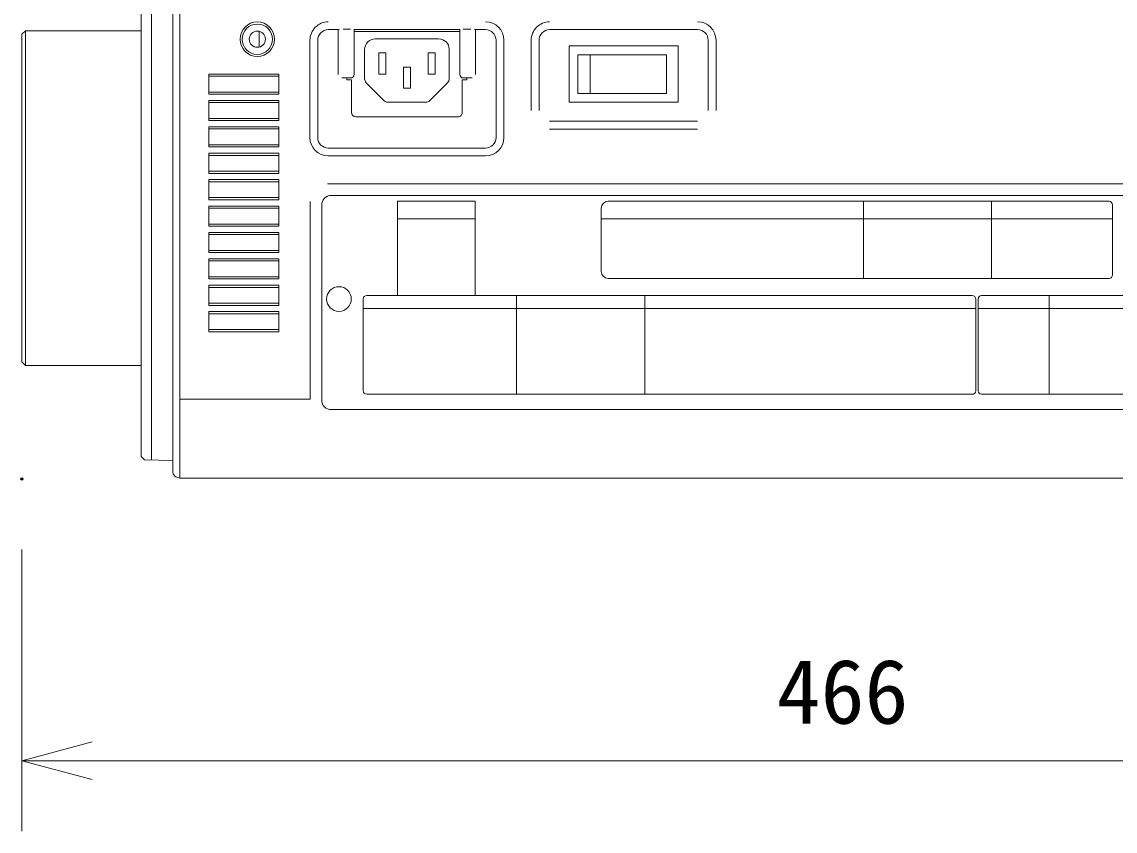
# Model space of a CAD drawing. Units: millimetres, scale not verified. Extents: x -63 to 62, y -56 to 57.
# Drawn here: x 11.07 to 42.1, y -4.87 to 18.11 of the extents above; entities that cross this region are included whole.
import ezdxf
from ezdxf.enums import TextEntityAlignment as Align

# ---------------------------------------------------------------- set-up
doc = ezdxf.new("R2010")
doc.units = ezdxf.units.MM
doc.header["$LTSCALE"] = 0.125
doc.header["$PDMODE"] = 32
doc.header["$PDSIZE"] = 0.0625
for name, color, linetype, lineweight in [('0-0_0', 7, 'Continuous', 9), ('0-4_GAIKEI', 7, 'Continuous', 18), ('0-5_SUNPO', 7, 'Continuous', 9)]:
    doc.layers.add(name, color=color, linetype=linetype, lineweight=lineweight)
doc.layers.add('0-1_DEFPOINTS', color=7, linetype='Continuous')
doc.styles.add('ＭＳ ゴシック', font='')
doc.styles.get('ＭＳ ゴシック').set_extended_font_data('MS Gothic')

# ---------------------------------------------------------------- blocks, each defined once
blk = doc.blocks.new('_OPEN30')
at = {"layer": '0-0_0'}
blk.add_line((0, 0), (-1, 0), dxfattribs=at)
blk.add_lwpolyline([(-1, 0.26795), (0, 0), (-1, -0.26795)], dxfattribs=at)
blk = doc.blocks.new('D10')
at = {"layer": '0-1_DEFPOINTS'}
blk.add_point((4.2961, 9.2142), dxfattribs=at)
at = {"layer": '0-5_SUNPO'}
for p, q in [((4.2961, 7.2142), (4.2961, -0.7858)), ((6.2961, 1.2142), (48.8961, 1.2142))]:
    blk.add_line(p, q, dxfattribs=at)
at = {"layer": '0-5_SUNPO', "xscale": 2, "yscale": 2, "rotation": 180}
blk.add_blockref('_OPEN30', (4.2961, 1.2142), dxfattribs=at)
at = {"layer": '0-5_SUNPO', "style": 'ＭＳ ゴシック'}
blk.add_text('466', height=1.833, dxfattribs=at).set_placement((25.7211, 1.7142), align=Align.BOTTOM_LEFT)

msp = doc.modelspace()

# ---------------------------------------------------------------- linework, layer by layer
at = {"layer": '0-4_GAIKEI', "color": 1}
for p, q in [((15.5553, 5.1537), (15.5553, 20.6537)), ((14.7553, 20.1411), (14.7553, 5.6663)), ((11.1713, 17.8537), (11.1713, 15.4787)), ((17.8053, 17.3961), (17.8053, 17.8382)), ((20.0514, 17.8856), (19.7699, 17.8856)), ((24.2319, 17.8856), (23.9513, 17.8856)), ((30.254, 17.8856), (26.0513, 17.8856)), ((19.2488, 14.8215), (19.2488, 17.5856)), ((19.4699, 17.5856), (19.4699, 14.8215)), ((24.5319, 14.8215), (24.5319, 17.5856)), ((24.753, 17.5856), (24.753, 14.8215)), ((25.5303, 15.5854), (25.5303, 17.5856)), ((25.7513, 17.5856), (25.7513, 15.5854)), ((30.554, 15.5854), (30.554, 17.5856)), ((30.7751, 17.5856), (30.7751, 15.5854)), ((11.1713, 15.4787), (11.1713, 8.3537)), ((26.0512, 15.2856), (30.2542, 15.2856)), ((30.2542, 15.0645), (26.0512, 15.0645)), ((19.7699, 14.5215), (24.2319, 14.5215)), ((24.2319, 14.3004), (19.7699, 14.3004)), ((19.7513, 13.5073), (45.6922, 13.5098)), ((19.8518, 13.1776), (45.5918, 13.18)), ((19.2525, 7.3904), (19.252, 13.008)), ((19.5818, 12.9075), (19.5823, 7.3675)), ((15.5553, 7.3937), (19.2525, 7.3937)), ((19.8523, 7.0976), (45.5923, 7.1))]:
    msp.add_line(p, q, dxfattribs=at)
at = {"layer": '0-4_GAIKEI'}
for p, q in [((15.3553, 18.4137), (15.3553, 7.3937)), ((11.0713, 17.7537), (11.1713, 17.8537)), ((11.1713, 17.8537), (14.4553, 17.8537)), ((11.1713, 8.3537), (11.0713, 8.4537)), ((14.4553, 8.3537), (11.1713, 8.3537)), ((15.3553, 7.3937), (15.3553, 5.3537)), ((14.5548, 5.6699), (14.4553, 5.7711)), ((14.5548, 5.6699), (15.3553, 5.6554)), ((15.5553, 5.1537), (57.5213, 5.1537))]:
    msp.add_line(p, q, dxfattribs=at)
at = {"layer": '0-4_GAIKEI', "lineweight": 9}
for p, q in [((20.0514, 17.8856), (20.0897, 17.8956)), ((20.0514, 16.6135), (20.0514, 17.8856)), ((20.4013, 17.8986), (20.1888, 17.8986)), ((20.5012, 17.7192), (20.5026, 17.7206)), ((20.5013, 17.8952), (20.5014, 16.6136)), ((23.5001, 17.8856), (20.5026, 17.8856)), ((23.5001, 17.8356), (20.5026, 17.8356)), ((23.5015, 17.7192), (23.5001, 17.7206)), ((23.5013, 16.6136), (23.5014, 17.8952)), ((23.8138, 17.8986), (23.6014, 17.8986)), ((23.9513, 17.8856), (23.913, 17.8956)), ((23.9513, 17.8856), (23.9513, 16.6135)), ((20.5026, 17.5585), (20.5012, 17.5599)), ((21.1013, 17.6236), (22.9013, 17.6236)), ((23.5001, 17.5585), (23.5015, 17.5599)), ((20.8013, 17.1736), (20.8013, 17.3236)), ((20.8013, 16.4857), (20.8013, 17.1736)), ((21.2013, 17.2236), (21.2013, 16.8236)), ((21.4013, 17.2236), (21.2013, 17.2236)), ((21.4013, 17.2236), (21.4013, 16.6236)), ((22.6013, 17.2236), (22.6013, 16.6236)), ((23.2013, 17.3236), (23.2013, 17.1736)), ((23.2013, 17.1736), (23.2013, 16.4857)), ((27.2013, 17.1736), (26.8513, 17.1736)), ((26.8513, 17.1736), (26.8513, 16.0736)), ((27.2013, 17.1736), (29.3654, 17.1736)), ((27.2013, 16.0736), (27.2013, 17.1736)), ((29.3654, 16.0736), (29.3654, 17.1736)), ((21.2013, 16.6236), (21.2013, 16.8236)), ((21.9013, 16.8236), (22.1013, 16.8236)), ((21.9013, 16.4236), (21.9013, 16.8236)), ((22.1013, 16.8236), (22.1013, 16.4236)), ((16.3747, 16.6245), (18.368, 16.6245)), ((16.3747, 16.0532), (16.3747, 16.6245)), ((16.3747, 16.5639), (18.368, 16.5639)), ((18.368, 16.6245), (18.368, 16.0532)), ((20.2958, 16.4635), (20.2958, 16.5135)), ((20.4299, 16.4635), (20.2958, 16.4635)), ((20.4299, 15.5315), (20.4299, 16.4635)), ((21.4013, 16.6236), (21.2013, 16.6236)), ((23.7069, 16.4635), (23.5736, 16.4635)), ((23.5736, 16.4635), (23.574, 15.5315)), ((23.7069, 16.5135), (23.7069, 16.4635)), ((21.3574, 15.8675), (20.8453, 16.3796)), ((23.1574, 16.3796), (22.6453, 15.8675)), ((18.368, 16.1142), (16.3747, 16.1142)), ((18.368, 16.0532), (16.3747, 16.0532)), ((16.3747, 15.3038), (16.3747, 15.8751)), ((16.3747, 15.8751), (18.368, 15.8751)), ((18.368, 15.8751), (18.368, 15.3038)), ((26.8513, 16.0736), (27.2013, 16.0736)), ((29.3654, 16.0736), (27.2013, 16.0736)), ((16.3747, 15.8145), (18.368, 15.8145)), ((22.5392, 15.8236), (21.4635, 15.8236)), ((18.368, 15.3648), (16.3747, 15.3648)), ((18.368, 15.3038), (16.3747, 15.3038)), ((23.454, 15.4115), (20.5499, 15.4115)), ((16.3747, 15.1257), (18.368, 15.1257)), ((16.3747, 14.5544), (16.3747, 15.1257)), ((16.3747, 15.0651), (18.368, 15.0651)), ((18.368, 15.1257), (18.368, 14.5544)), ((18.368, 14.6154), (16.3747, 14.6154)), ((18.368, 14.5544), (16.3747, 14.5544)), ((16.3747, 14.3763), (18.368, 14.3763)), ((16.3747, 13.805), (16.3747, 14.3763)), ((16.3747, 14.3157), (18.368, 14.3157)), ((18.368, 14.3763), (18.368, 13.805)), ((18.368, 13.866), (16.3747, 13.866)), ((18.368, 13.805), (16.3747, 13.805)), ((16.3747, 13.0556), (16.3747, 13.6269)), ((16.3747, 13.6269), (18.368, 13.6269)), ((16.3747, 13.5663), (18.368, 13.5663)), ((18.368, 13.6269), (18.368, 13.0556)), ((18.368, 13.1166), (16.3747, 13.1166)), ((18.368, 13.0556), (16.3747, 13.0556)), ((16.3747, 12.8775), (18.368, 12.8775)), ((16.3747, 12.3062), (16.3747, 12.8775)), ((16.3747, 12.8169), (18.368, 12.8169)), ((18.368, 12.8775), (18.368, 12.3062)), ((21.7377, 13.0115), (21.7377, 10.3387)), ((23.9377, 13.0115), (21.7377, 13.0115)), ((23.9377, 13.0115), (23.9377, 10.3387)), ((27.5171, 11.0233), (27.5171, 12.8115)), ((41.9329, 13.0115), (27.7171, 13.0115)), ((34.9658, 13.0115), (34.9658, 10.8233)), ((38.5991, 13.0115), (38.5991, 10.8233)), ((42.0329, 12.9115), (42.0329, 10.9233)), ((23.9377, 12.5114), (21.7377, 12.5114)), ((42.0329, 12.5114), (27.5171, 12.5114)), ((18.368, 12.3672), (16.3747, 12.3672)), ((18.368, 12.3062), (16.3747, 12.3062)), ((16.3747, 11.5568), (16.3747, 12.1281)), ((16.3747, 12.1281), (18.368, 12.1281)), ((18.368, 12.1281), (18.368, 11.5568)), ((16.3747, 12.0675), (18.368, 12.0675)), ((18.368, 11.6178), (16.3747, 11.6178)), ((18.368, 11.5568), (16.3747, 11.5568)), ((16.3747, 10.8074), (16.3747, 11.3787)), ((16.3747, 11.3787), (18.368, 11.3787)), ((16.3747, 11.3181), (18.368, 11.3181)), ((18.368, 11.3787), (18.368, 10.8074)), ((18.368, 10.8684), (16.3747, 10.8684)), ((18.368, 10.8074), (16.3747, 10.8074)), ((16.3747, 10.6293), (18.368, 10.6293)), ((16.3747, 10.058), (16.3747, 10.6293)), ((16.3747, 10.5687), (18.368, 10.5687)), ((18.368, 10.6293), (18.368, 10.058)), ((41.9329, 10.8233), (27.7171, 10.8233)), ((25.1974, 10.3387), (20.8627, 10.3387)), ((25.1109, 7.5347), (25.1109, 10.3387)), ((38.048, 10.3369), (25.1974, 10.3369)), ((28.7509, 7.533), (28.7509, 10.3369)), ((42.3282, 10.3382), (38.3155, 10.3382)), ((40.2282, 10.3382), (40.2282, 7.5343)), ((18.368, 10.119), (16.3747, 10.119)), ((18.368, 10.058), (16.3747, 10.058)), ((20.7627, 10.2387), (20.7627, 7.6347)), ((25.1974, 9.9679), (20.7627, 9.9679)), ((38.148, 9.9662), (25.1974, 9.9662)), ((38.148, 10.2369), (38.148, 7.633)), ((38.2155, 10.2382), (38.2155, 7.6343)), ((42.4282, 9.9662), (38.2155, 9.9662)), ((16.3747, 9.3086), (16.3747, 9.8799)), ((16.3747, 9.8799), (18.368, 9.8799)), ((16.3747, 9.8193), (18.368, 9.8193)), ((18.368, 9.8799), (18.368, 9.3086)), ((18.368, 9.3696), (16.3747, 9.3696)), ((18.368, 9.3086), (16.3747, 9.3086)), ((25.1974, 7.5347), (20.8627, 7.5347)), ((38.048, 7.533), (25.1974, 7.533)), ((42.3282, 7.5343), (38.3155, 7.5343))]:
    msp.add_line(p, q, dxfattribs=at)
at = {"layer": '0-4_GAIKEI'}
for points in [[(14.4553, 5.7711), (14.4553, 13.5253), (14.4553, 20.0362)], [(11.0713, 17.7537), (11.0713, 15.4287), (11.0713, 8.4537)]]:
    msp.add_lwpolyline(points, dxfattribs=at)
at = {"layer": '0-4_GAIKEI', "lineweight": 9}
msp.add_lwpolyline([(29.6997, 17.4219), (29.6997, 15.8252), (26.603, 15.8252), (26.603, 17.4219)], close=True, dxfattribs=at)
for points in [[(22.6013, 17.2236), (22.8013, 17.2236), (22.8013, 16.8236)], [(22.6013, 16.6236), (22.8013, 16.6236), (22.8013, 16.8236)], [(20.4014, 16.5135), (20.1888, 16.5135), (20.1522, 16.5135)], [(23.8504, 16.5135), (23.8138, 16.5135), (23.6013, 16.5135)], [(22.1013, 16.4236), (22.1013, 16.2236), (21.9013, 16.2236), (21.9013, 16.4236)]]:
    msp.add_lwpolyline(points, dxfattribs=at)
at = {"layer": '0-4_GAIKEI', "color": 1}
for radius in [0.4905, 0.43, 0.23]:
    msp.add_circle((17.7553, 17.6137), radius, dxfattribs=at)
at = {"layer": '0-4_GAIKEI', "lineweight": 9}
msp.add_circle((20.072, 10.2376), 0.35, dxfattribs=at)
at = {"layer": '0-4_GAIKEI', "color": 1}
for centre, radius, start, end in [((19.7699, 17.5856), 0.5211, 89.99996, 180), ((24.2319, 17.5856), 0.5211, 359.99998, 89.99996), ((26.0513, 17.5856), 0.5211, 89.99996, 180), ((30.254, 17.5856), 0.5211, 359.99998, 89.99996), ((19.7699, 17.5856), 0.3, 89.99996, 180), ((24.2319, 17.5856), 0.3, 359.99998, 89.99996), ((26.0513, 17.5856), 0.3, 89.99996, 180), ((30.254, 17.5856), 0.3, 359.99998, 89.99996), ((19.7699, 14.8215), 0.5211, 180, 269.99998), ((19.7699, 14.8215), 0.3, 180, 269.99998), ((24.2319, 14.8215), 0.3, 270, 359.99998), ((24.2319, 14.8215), 0.5211, 270, 359.99998), ((19.8518, 12.9076), 0.27, 90.00549, 180.00549), ((19.8523, 7.3676), 0.27, 180.00549, 270.00549)]:
    msp.add_arc(centre, radius, start, end, dxfattribs=at)
at = {"layer": '0-4_GAIKEI', "lineweight": 9}
for centre, radius, start, end in [((21.1013, 17.3236), 0.3, 89.99996, 180), ((22.9013, 17.3236), 0.3, 359.99998, 89.99996), ((20.4014, 16.6135), 0.1, 270, 0.00129), ((20.9513, 16.4857), 0.15, 180, 224.99996), ((23.0513, 16.4857), 0.15, 315, 359.99998), ((23.6013, 16.6135), 0.1, 179.99864, 269.99998), ((21.4635, 15.9736), 0.15, 224.99996, 269.99998), ((22.5392, 15.9736), 0.15, 270, 315), ((20.5499, 15.5315), 0.12, 180.00002, 270), ((23.454, 15.5315), 0.12, 270, 0.02583), ((27.7171, 12.8115), 0.2, 90, 180), ((41.9329, 12.9115), 0.1, 0, 90), ((27.7171, 11.0233), 0.2, 180, 270), ((41.9329, 10.9233), 0.1, 270, 0), ((20.8627, 10.2387), 0.1, 90, 180), ((38.048, 10.2369), 0.1, 0, 90), ((38.3155, 10.2382), 0.1, 90, 180), ((20.8627, 7.6347), 0.1, 180, 270), ((38.048, 7.633), 0.1, 270, 0), ((38.3155, 7.6343), 0.1, 180, 270)]:
    msp.add_arc(centre, radius, start, end, dxfattribs=at)
at = {"layer": '0-4_GAIKEI'}
msp.add_arc((15.5553, 5.3537), 0.2, 180, 270.00004, dxfattribs=at)

# ---------------------------------------------------------------- block references
at = {"layer": '0-5_SUNPO'}
msp.add_blockref('D10', (6.7752, -4.0843), dxfattribs=at)

doc.saveas('drawing.dxf')
